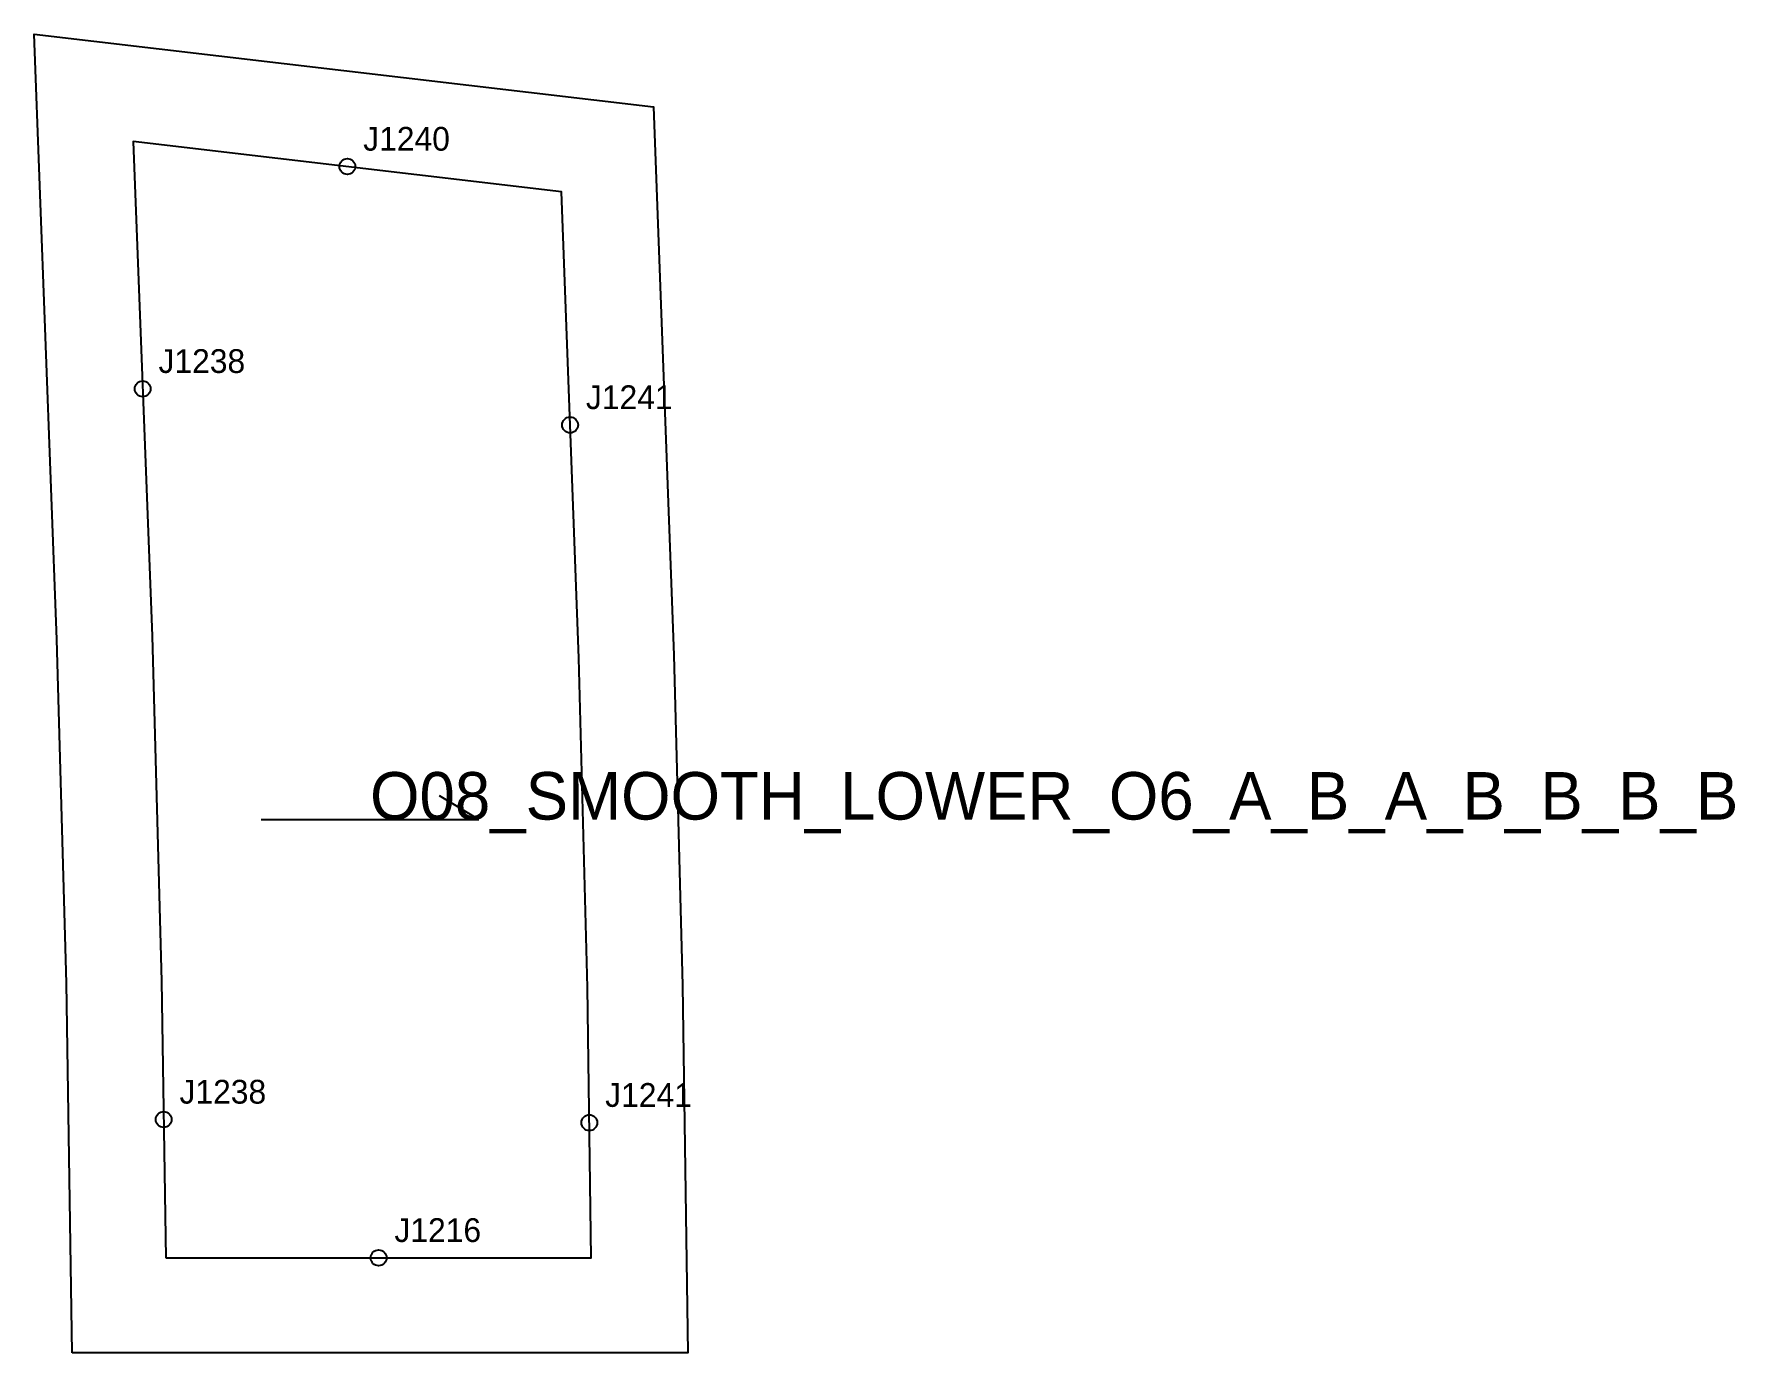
# Model space of a CAD drawing. Header units: millimetres. Extents: x -17 to 198, y -12 to 154.
import ezdxf

# ---------------------------------------------------------------- set-up
doc = ezdxf.new("R2010")
doc.units = ezdxf.units.MM
for name, color, linetype in [('CUT', 1, 'Continuous'), ('GRAIN', 3, 'Continuous'), ('LABEL', 7, 'Continuous'), ('NOTCH', 2, 'Continuous'), ('SEW', 5, 'Continuous')]:
    doc.layers.add(name, color=color, linetype=linetype)

msp = doc.modelspace()

# ---------------------------------------------------------------- linework, layer by layer
at = {"layer": 'CUT'}
msp.add_lwpolyline([(-11.82, -12), (-12.54, 34.67), (-13.73, 78.03), (-16.62, 154.4), (61.5, 145.23), (64.07, 76.04), (65.17, 34.35), (65.85, -12), (-11.82, -12)], close=True, dxfattribs=at)
at = {"layer": 'GRAIN'}
for p, q in [((39.5, 55.29), (34.5, 58.29)), ((12.01, 55.29), (39.5, 55.29))]:
    msp.add_line(p, q, dxfattribs=at)
at = {"layer": 'NOTCH'}
for centre in [(22.9, 137.68), (-2.92, 109.64), (50.99, 105.08), (-0.27, 17.46), (53.42, 17.05), (26.84, 0)]:
    msp.add_circle(centre, 1, dxfattribs=at)
at = {"layer": 'SEW'}
msp.add_lwpolyline([(0, 0), (53.67, 0), (53.17, 34.11), (52.08, 75.66), (49.89, 134.51), (-4.1, 140.85), (-1.74, 78.42), (-0.54, 34.92)], close=True, dxfattribs=at)

# ---------------------------------------------------------------- texts
at = {"layer": 'LABEL'}
for s, height, p in [('J1240', 3, (24.9, 139.68)), ('J1238', 3, (-0.92, 111.64)), ('J1241', 3, (52.99, 107.08)), ('O08_SMOOTH_LOWER_O6_A_B_A_B_B_B_B', 6, (25.76, 55.29)), ('J1238', 3, (1.73, 19.46)), ('J1241', 3, (55.42, 19.05)), ('J1216', 3, (28.84, 2))]:
    msp.add_text(s, height=height, dxfattribs=at).set_placement(p)

doc.saveas('drawing.dxf')
